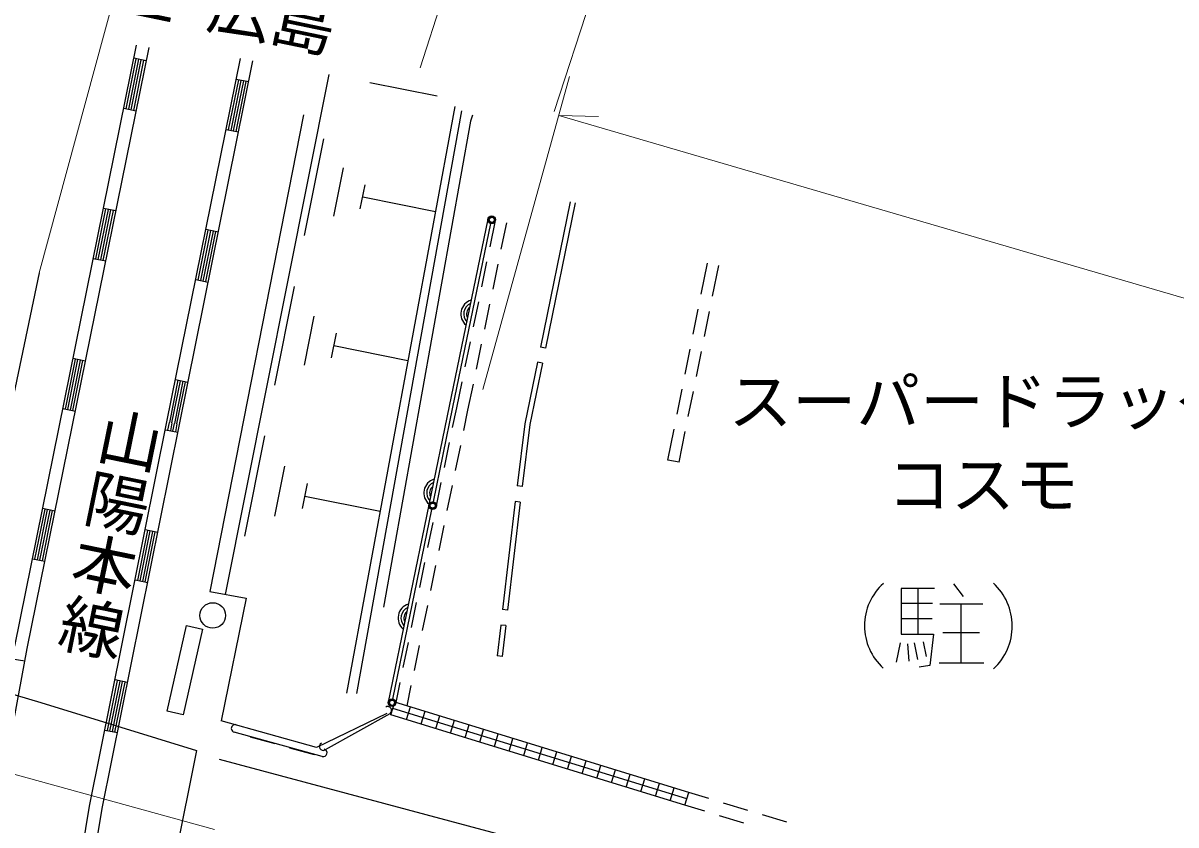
# Model space of a CAD drawing. Units: millimetres, scale not verified. Extents: x 40000 to 680000, y 20000 to 380000.
# Drawn here: x 392987 to 438120, y 286654 to 318068 of the extents above; entities that cross this region are included whole.
import ezdxf
from ezdxf.enums import TextEntityAlignment as Align

# ---------------------------------------------------------------- set-up
doc = ezdxf.new("R2010")
doc.units = ezdxf.units.MM
doc.header["$LTSCALE"] = 1000
doc.linetypes.add('CHAIN', pattern=[18.5, 12, -1.5, 3.5, -1.5])
for name, color, linetype, lineweight in [('M-BGD', 7, 'Continuous', 25), ('M-BMK', 2, 'CHAIN', 13), ('M-STR-HTXT', 7, 'Continuous', 13), ('M-STR-STRC', 7, 'Continuous', 25)]:
    doc.layers.add(name, color=color, linetype=linetype, lineweight=lineweight)
doc.layers.add('M-BMK-HTXT', color=7, linetype='Continuous')
doc.styles.add('@ＭＳ ゴシック', font='')
doc.styles.add('ＭＳ ゴシック', font='')
doc.styles.get('@ＭＳ ゴシック').set_extended_font_data('@MS Gothic')
doc.styles.get('ＭＳ ゴシック').set_extended_font_data('MS Gothic')

msp = doc.modelspace()

# ---------------------------------------------------------------- linework, layer by layer
at = {"layer": 'M-BGD'}
for p, q in [((392660, 293658), (397428, 317207)), ((393151, 293563), (397918, 317108)), ((397024, 314707), (397420, 316668)), ((397122, 314688), (397518, 316648)), ((397220, 314668), (397616, 316628)), ((397318, 314648), (397714, 316608)), ((397812, 316588), (397322, 316687)), ((398620, 302445), (401496, 316680)), ((399110, 302346), (401986, 316581)), ((404962, 316046), (400904, 295687)), ((401032, 313880), (401428, 315840)), ((401130, 313860), (401526, 315820)), ((401228, 313840), (401624, 315801)), ((401326, 313820), (401722, 315781)), ((401820, 315761), (401330, 315860)), ((406567, 315739), (409196, 315210)), ((396926, 314727), (397416, 314628)), ((409885, 314794), (405647, 291814)), ((406048, 291806), (410160, 314631)), ((400934, 313900), (401424, 313801)), ((404011, 309740), (404767, 313531)), ((405148, 310499), (405526, 312394)), ((406190, 310784), (406379, 311731)), ((406285, 311258), (409128, 310691)), ((414406, 311061), (413244, 305370)), ((414602, 311021), (413440, 305330)), ((395833, 308827), (396230, 310787)), ((395931, 308807), (396328, 310767)), ((396029, 308787), (396426, 310747)), ((396127, 308767), (396524, 310727)), ((396622, 310708), (396132, 310807)), ((411269, 309306), (411480, 310329)), ((411709, 309215), (411921, 310238)), ((399844, 307999), (400240, 309959)), ((399942, 307979), (400338, 309939)), ((400040, 307959), (400436, 309919)), ((400138, 307939), (400534, 309900)), ((400632, 309880), (400142, 309979)), ((395735, 308847), (396225, 308747)), ((410945, 307739), (411147, 308718)), ((411386, 307648), (411588, 308628)), ((419535, 307451), (419778, 308659)), ((419976, 307362), (420219, 308570)), ((399746, 308018), (400236, 307919)), ((402845, 303886), (403614, 307745)), ((410621, 306172), (410823, 307152)), ((411062, 306081), (411264, 307061)), ((404001, 304659), (404386, 306588)), ((419220, 305882), (419417, 306863)), ((419661, 305794), (419858, 306774)), ((405062, 304949), (405254, 305913)), ((410297, 304605), (410500, 305585)), ((405158, 305431), (408052, 304854)), ((410738, 304514), (410940, 305494)), ((413440, 305330), (413244, 305370)), ((418905, 304314), (419102, 305294)), ((419346, 304225), (419543, 305205)), ((394642, 302946), (395039, 304906)), ((394740, 302926), (395137, 304886)), ((394839, 302906), (395235, 304867)), ((394937, 302886), (395333, 304847)), ((395431, 304827), (394941, 304926)), ((413325, 304743), (413129, 304784)), ((399052, 304078), (398718, 302425)), ((398816, 302406), (399150, 304058)), ((399248, 304038), (398914, 302386)), ((398954, 304098), (399444, 303999)), ((399012, 302366), (399346, 304018)), ((409965, 302995), (410176, 304018)), ((410405, 302904), (410617, 303927)), ((418589, 302745), (418786, 303725)), ((419030, 302656), (419228, 303637)), ((394544, 302966), (395035, 302867)), ((409805, 302221), (409965, 302995)), ((410241, 302109), (410405, 302904)), ((395593, 287384), (398620, 302445)), ((398656, 302117), (398718, 302425)), ((398816, 302406), (398754, 302097)), ((396085, 287293), (399110, 302346)), ((398558, 302137), (399048, 302038)), ((398852, 302077), (398914, 302386)), ((399012, 302366), (398950, 302058)), ((418228, 300949), (418471, 302157)), ((418670, 300861), (418912, 302068)), ((401664, 297965), (402447, 301891)), ((409482, 300654), (409684, 301633)), ((409919, 300542), (410120, 301521)), ((402841, 298751), (403233, 300714)), ((418670, 300861), (418228, 300949)), ((403921, 299046), (404116, 300028)), ((409159, 299087), (409361, 300066)), ((409596, 298975), (409798, 299954)), ((412525, 299916), (412326, 299941)), ((404019, 299537), (406963, 298950)), ((412256, 299321), (411753, 295090)), ((412454, 299298), (411951, 295066)), ((412454, 299298), (412256, 299321)), ((393452, 297065), (393849, 299026)), ((393550, 297045), (393947, 299006)), ((393648, 297026), (394045, 298986)), ((393746, 297006), (394143, 298966)), ((394241, 298946), (393751, 299045)), ((408837, 297520), (409038, 298499)), ((409273, 297408), (409475, 298387)), ((397474, 296235), (397868, 298195)), ((397572, 296215), (397966, 298176)), ((397670, 296195), (398064, 298156)), ((397768, 296175), (398162, 298136)), ((398260, 298116), (397770, 298215)), ((393354, 297085), (393844, 296986)), ((408514, 295953), (408716, 296932)), ((408950, 295841), (409152, 296820)), ((397376, 296254), (397866, 296156)), ((429416, 296100), (429793, 295609)), ((428670, 295920), (427359, 295920)), ((427359, 295920), (427359, 294125)), ((428015, 295920), (428015, 294125)), ((408191, 294385), (408393, 295365)), ((408627, 294273), (408829, 295253)), ((427359, 295346), (428589, 295346)), ((428875, 295313), (430556, 295313)), ((429703, 295313), (429703, 293002)), ((411951, 295066), (411753, 295090)), ((427359, 294740), (428580, 294740)), ((411687, 294486), (411541, 293283)), ((411886, 294462), (411687, 294486)), ((411886, 294462), (411740, 293259)), ((427359, 294125), (428629, 294125)), ((428228, 293830), (428343, 293248)), ((428629, 294125), (428490, 292904)), ((428998, 294199), (430433, 294199)), ((389801, 275485), (393151, 293563)), ((407868, 292818), (408070, 293798)), ((408305, 292706), (408506, 293686)), ((427326, 293789), (427171, 293027)), ((427613, 293748), (427662, 293068)), ((427875, 293789), (428007, 293141)), ((393059, 293064), (392567, 293155)), ((411740, 293259), (411541, 293283)), ((428851, 293002), (430605, 293002)), ((428490, 292904), (428072, 292830)), ((396292, 290352), (396686, 292313)), ((396390, 290332), (396784, 292293)), ((396488, 290313), (396882, 292274)), ((396586, 290293), (396980, 292254)), ((397078, 292234), (396588, 292333)), ((407588, 291457), (407747, 292231)), ((408020, 291323), (408183, 292119)), ((407390, 290973), (407543, 291470)), ((418969, 287677), (407466, 291222)), ((419046, 287925), (407543, 291470)), ((407998, 290786), (408151, 291283)), ((408572, 290609), (408725, 291106)), ((404475, 289687), (400744, 290730)), ((407225, 291014), (404475, 289687)), ((418893, 287428), (407390, 290973)), ((409145, 290432), (409298, 290929)), ((409718, 290256), (409872, 290753)), ((396194, 290372), (396684, 290273)), ((410292, 290079), (410445, 290576)), ((410865, 289902), (411018, 290399)), ((411439, 289726), (411592, 290223)), ((402853, 289829), (401890, 290098)), ((412012, 289549), (412165, 290046)), ((412585, 289372), (412739, 289869)), ((404394, 289398), (403431, 289667)), ((413159, 289196), (413312, 289692)), ((413732, 289019), (413885, 289516)), ((414306, 288842), (414459, 289339)), ((414879, 288665), (415032, 289162)), ((415452, 288489), (415606, 288986)), ((416026, 288312), (416179, 288809)), ((416599, 288135), (416752, 288632)), ((417173, 287959), (417326, 288455)), ((417746, 287782), (417899, 288279)), ((418319, 287605), (418472, 288102)), ((418893, 287428), (419044, 287926)), ((419828, 287688), (419044, 287926)), ((421359, 287223), (420402, 287513)), ((393054, 272323), (395593, 287384)), ((393547, 272239), (396085, 287293)), ((419677, 287190), (418893, 287428)), ((422890, 286757), (421933, 287048)), ((421208, 286725), (420251, 287016))]:
    msp.add_line(p, q, dxfattribs=at)
for points in [[(393619, 308286), (390387, 292880), (375797, 296372), (367986, 298449), (354088, 300535), (353716, 300615), (352734, 302303), (351840, 307931), (351279, 312491), (354097, 315495), (357804, 315935), (355177, 310789), (355991, 307982), (357106, 305393), (357406, 304941), (361136, 303496), (376723, 300468), (386826, 298584), (388795, 309439)], [(403965, 314467), (400294, 295800), (401721, 295535), (400744, 290730)], [(410575, 314458), (410507, 314225), (407092, 295182)], [(411186, 310390), (409671, 303056), (407284, 291470)], [(413129, 304784), (412624, 302373), (412326, 299941)], [(413325, 304743), (412822, 302340), (412525, 299916)], [(387358, 283472), (388843, 292889), (393687, 291454), (399771, 289567), (398125, 281302)]]:
    msp.add_lwpolyline(points, dxfattribs=at)
msp.add_lwpolyline([(398629, 291107), (399386, 294462), (400008, 294321), (399252, 290966)], close=True, dxfattribs=at)
msp.add_circle((400413, 294861), 500, dxfattribs=at)
for centre, radius, start, end in [((410690, 306669), 567, 106.3976, 230.2526), ((410690, 306669), 453, 114.357, 222.2933), ((410690, 306669), 340, 129.9824, 206.6679), ((409243, 299658), 567, 106.4323, 230.2874), ((409243, 299658), 453, 114.3917, 222.328), ((409243, 299658), 340, 130.0171, 206.7026), ((428153, 294453), 2228, 131.6979, 228.0192), ((429430, 294445), 2282, 312.8638, 47.4164), ((408234, 294760), 567, 106.4323, 230.2874), ((408234, 294760), 453, 114.3917, 222.328), ((408234, 294760), 340, 130.0171, 206.7026)]:
    msp.add_arc(centre, radius, start, end, dxfattribs=at)
at = {"layer": 'M-BMK'}
msp.add_lwpolyline([(376849, 293130), (391152, 289051), (400478, 286470)], dxfattribs=at)
at = {"layer": 'M-STR-HTXT'}
for p, q in [((408533, 316309), (411900, 326938)), ((398566, 326523), (393619, 308286)), ((417223, 325211), (413782, 314606)), ((414382, 315969), (410985, 303713)), ((413959, 314443), (415511, 314406))]:
    msp.add_line(p, q, dxfattribs=at)
msp.add_lwpolyline([(413959, 314443), (443405, 305842), (446392, 305013), (448944, 304309), (452791, 303293), (454023, 302954), (456673, 302205), (460555, 301082), (464597, 299977), (467903, 299033), (472459, 297767), (472937, 297651), (476775, 296573)], dxfattribs=at)
at = {"layer": 'M-STR-STRC'}
for p, q in [((409818, 303025), (411303, 310212)), ((409052, 299310), (409818, 303025)), ((407461, 291587), (408992, 299017)), ((407341, 291012), (404812, 289593)), ((404697, 289335), (401250, 290290))]:
    msp.add_line(p, q, dxfattribs=at)
msp.add_lwpolyline([(400666, 289236), (419425, 284202), (429604, 281396), (456929, 273675), (479509, 267286), (490339, 264230), (495319, 262864), (498895, 261943), (502595, 261083), (505484, 260527), (508472, 260122), (511150, 259855), (514222, 259711), (517665, 259737), (520434, 259839), (523357, 260110), (526768, 260569), (531433, 261316), (569548, 267702)], dxfattribs=at)
for centre, radius in [((411333, 310359), 150), ((411333, 310359), 120), ((411333, 310359), 100), ((411333, 310359), 100), ((411333, 310359), 100), ((411333, 310359), 100), ((409022, 299163), 150), ((409022, 299163), 120), ((409022, 299163), 100), ((409022, 299163), 100), ((409022, 299163), 100), ((409022, 299163), 100), ((407431, 291440), 150), ((407431, 291440), 120), ((407431, 291440), 100), ((407431, 291440), 100), ((407431, 291440), 100), ((407431, 291440), 100)]:
    msp.add_circle(centre, radius, dxfattribs=at)
for centre, start, end in [((407267, 291143), 299.3067, 119.3067), ((401290, 290435), 74.508, 254.508), ((404738, 289724), 119.3067, 299.3067), ((404737, 289479), 254.508, 74.508)]:
    msp.add_arc(centre, 150, start, end, dxfattribs=at)

# ---------------------------------------------------------------- texts
at = {"layer": 'M-BMK-HTXT'}
for s, rotation, style, p in [('至 広島', 348.241, 'ＭＳ ゴシック', (396327, 318143)), ('山陽本線', 258.459, '@ＭＳ ゴシック', (395969, 303263))]:
    msp.add_text(s, height=1833, rotation=rotation, dxfattribs=dict(at, style=style)).set_placement(p, align=Align.BOTTOM_LEFT)
at = {"layer": 'M-BMK-HTXT', "style": 'ＭＳ ゴシック'}
for s, p in [('スーパードラッグ', (430602, 301783)), ('コスモ', (430559, 298525))]:
    msp.add_text(s, height=1833, dxfattribs=at).set_placement(p, align=Align.BOTTOM_CENTER)

doc.saveas('drawing.dxf')
